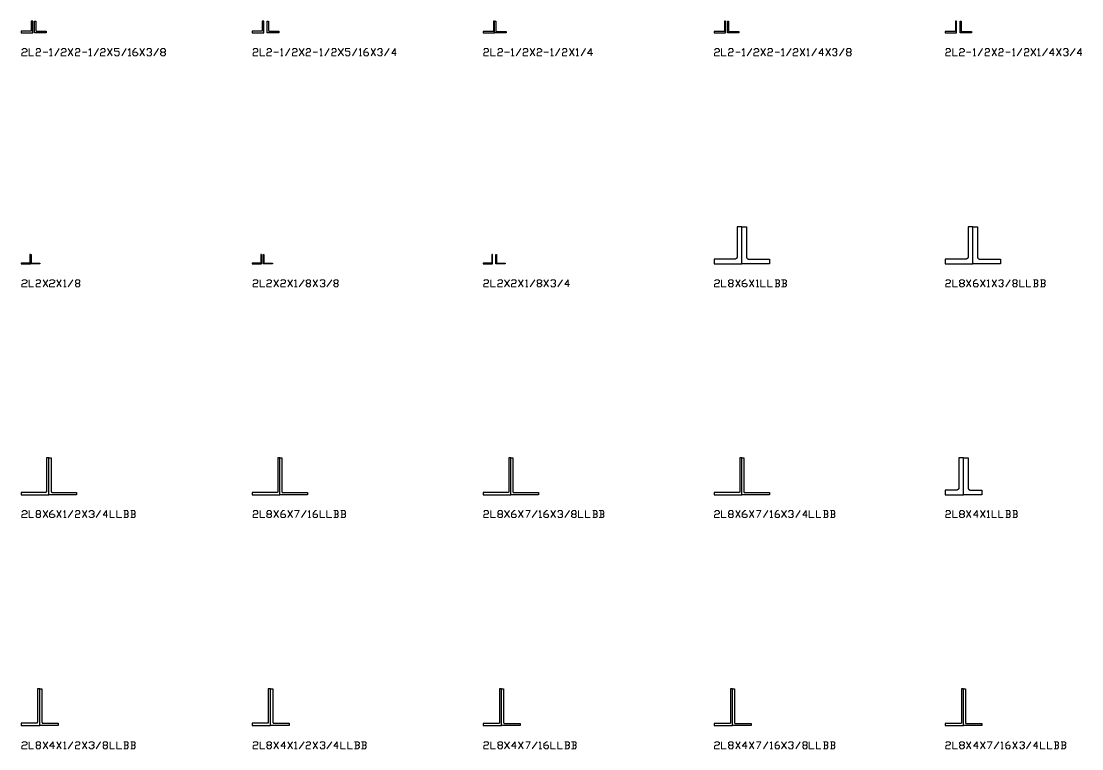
# Model space of a CAD drawing. Header units: inches. Extents: x 0 to 985, y -1555 to 12.
# Drawn here: x 0 to 229.6, y -555 to -397.5 of the extents above; entities that cross this region are included whole.
import ezdxf

# ---------------------------------------------------------------- set-up
doc = ezdxf.new("R2010")
doc.units = ezdxf.units.IN
doc.header["$MEASUREMENT"] = 0
doc.layers.add('AISC_STEEL', color=7, linetype='Continuous')

msp = doc.modelspace()

# ---------------------------------------------------------------- linework, layer by layer
at = {"color": 3, "lineweight": 0}
for points in [[(0.16, -403.76), (0.49, -403.43), (0.93, -403.43), (1.26, -403.76), (1.26, -403.98), (0.93, -404.19), (0.49, -404.19), (0.16, -404.52), (0.16, -404.96), (1.26, -404.96)], [(1.69, -403.43), (1.69, -404.96), (2.67, -404.96)], [(3.22, -403.76), (3.44, -403.43), (3.98, -403.43), (4.2, -403.76), (4.2, -403.98), (3.98, -404.19), (3.44, -404.19), (3.22, -404.52), (3.22, -404.96), (4.2, -404.96)], [(6.16, -403.76), (6.49, -403.43), (6.49, -404.96)], [(7.25, -404.96), (8.23, -403.43)], [(8.67, -403.76), (9, -403.43), (9.43, -403.43), (9.76, -403.76), (9.76, -403.98), (9.43, -404.19), (9, -404.19), (8.67, -404.52), (8.67, -404.96), (9.76, -404.96)], [(10.2, -404.96), (11.18, -403.43)], [(10.2, -403.43), (11.18, -404.96)], [(11.72, -403.76), (11.94, -403.43), (12.49, -403.43), (12.71, -403.76), (12.71, -403.98), (12.49, -404.19), (11.94, -404.19), (11.72, -404.52), (11.72, -404.96), (12.71, -404.96)], [(14.67, -403.76), (15, -403.43), (15, -404.96)], [(15.76, -404.96), (16.74, -403.43)], [(17.18, -403.76), (17.5, -403.43), (17.94, -403.43), (18.16, -403.76), (18.16, -403.98), (17.94, -404.19), (17.5, -404.19), (17.18, -404.52), (17.18, -404.96), (18.16, -404.96)], [(18.7, -404.96), (19.69, -403.43)], [(18.7, -403.43), (19.69, -404.96)], [(20.23, -404.74), (20.45, -404.96), (20.99, -404.96), (21.21, -404.74), (21.21, -404.19), (20.99, -403.98), (20.23, -403.98), (20.23, -403.43), (21.21, -403.43)], [(21.76, -404.96), (22.74, -403.43)], [(23.17, -403.76), (23.5, -403.43), (23.5, -404.96)], [(24.16, -404.19), (24.92, -404.19), (25.25, -404.52), (25.25, -404.74), (24.92, -404.96), (24.48, -404.96), (24.16, -404.74), (24.16, -403.98), (24.7, -403.43), (24.92, -403.43)], [(25.68, -404.96), (26.66, -403.43)], [(25.68, -403.43), (26.66, -404.96)], [(27.21, -403.76), (27.43, -403.43), (27.97, -403.43), (28.19, -403.76), (28.19, -403.98), (27.97, -404.19), (27.75, -404.19)], [(28.74, -404.96), (29.72, -403.43)], [(30.92, -404.19), (31.24, -404.52), (31.24, -404.74), (30.92, -404.96), (30.48, -404.96), (30.15, -404.74), (30.15, -404.52), (30.48, -404.19), (30.92, -404.19), (31.24, -403.98), (31.24, -403.76), (30.92, -403.43), (30.48, -403.43), (30.15, -403.76), (30.15, -403.98), (30.48, -404.19)], [(50.22, -403.76), (50.44, -403.43), (50.98, -403.43), (51.2, -403.76), (51.2, -403.98), (50.98, -404.19), (50.44, -404.19), (50.22, -404.52), (50.22, -404.96), (51.2, -404.96)], [(51.75, -403.43), (51.75, -404.96), (52.73, -404.96)], [(53.16, -403.76), (53.49, -403.43), (53.93, -403.43), (54.15, -403.76), (54.15, -403.98), (53.93, -404.19), (53.49, -404.19), (53.16, -404.52), (53.16, -404.96), (54.15, -404.96)], [(56.22, -403.76), (56.44, -403.43), (56.44, -404.96)], [(57.2, -404.96), (58.18, -403.43)], [(58.73, -403.76), (58.94, -403.43), (59.49, -403.43), (59.71, -403.76), (59.71, -403.98), (59.49, -404.19), (58.94, -404.19), (58.73, -404.52), (58.73, -404.96), (59.71, -404.96)], [(60.14, -404.96), (61.23, -403.43)], [(60.14, -403.43), (61.23, -404.96)], [(61.67, -403.76), (62, -403.43), (62.43, -403.43), (62.65, -403.76), (62.65, -403.98), (62.43, -404.19), (62, -404.19), (61.67, -404.52), (61.67, -404.96), (62.65, -404.96)], [(64.72, -403.76), (64.94, -403.43), (64.94, -404.96)], [(65.7, -404.96), (66.69, -403.43)], [(67.23, -403.76), (67.45, -403.43), (67.99, -403.43), (68.21, -403.76), (68.21, -403.98), (67.99, -404.19), (67.45, -404.19), (67.23, -404.52), (67.23, -404.96), (68.21, -404.96)], [(68.65, -404.96), (69.74, -403.43)], [(68.65, -403.43), (69.74, -404.96)], [(70.18, -404.74), (70.39, -404.96), (70.94, -404.96), (71.16, -404.74), (71.16, -404.19), (70.94, -403.98), (70.18, -403.98), (70.18, -403.43), (71.16, -403.43)], [(71.7, -404.96), (72.68, -403.43)], [(73.23, -403.76), (73.45, -403.43), (73.45, -404.96)], [(74.21, -404.19), (74.97, -404.19), (75.19, -404.52), (75.19, -404.74), (74.97, -404.96), (74.43, -404.96), (74.21, -404.74), (74.21, -403.98), (74.65, -403.43), (74.97, -403.43)], [(75.74, -404.96), (76.72, -403.43)], [(75.74, -403.43), (76.72, -404.96)], [(77.16, -403.76), (77.48, -403.43), (77.92, -403.43), (78.14, -403.76), (78.14, -403.98), (77.92, -404.19), (77.7, -404.19)], [(78.68, -404.96), (79.66, -403.43)], [(81.19, -404.52), (80.21, -404.52), (80.97, -403.43), (80.97, -404.96)], [(100.17, -403.76), (100.38, -403.43), (100.93, -403.43), (101.15, -403.76), (101.15, -403.98), (100.93, -404.19), (100.38, -404.19), (100.17, -404.52), (100.17, -404.96), (101.15, -404.96)], [(101.69, -403.43), (101.69, -404.96), (102.67, -404.96)], [(103.22, -403.76), (103.44, -403.43), (103.98, -403.43), (104.2, -403.76), (104.2, -403.98), (103.98, -404.19), (103.44, -404.19), (103.22, -404.52), (103.22, -404.96), (104.2, -404.96)], [(106.16, -403.76), (106.38, -403.43), (106.38, -404.96)], [(107.14, -404.96), (108.13, -403.43)], [(108.67, -403.76), (108.89, -403.43), (109.43, -403.43), (109.65, -403.76), (109.65, -403.98), (109.43, -404.19), (108.89, -404.19), (108.67, -404.52), (108.67, -404.96), (109.65, -404.96)], [(110.2, -404.96), (111.18, -403.43)], [(110.2, -403.43), (111.18, -404.96)], [(111.72, -403.76), (111.94, -403.43), (112.38, -403.43), (112.71, -403.76), (112.71, -403.98), (112.38, -404.19), (111.94, -404.19), (111.72, -404.52), (111.72, -404.96), (112.71, -404.96)], [(114.67, -403.76), (114.89, -403.43), (114.89, -404.96)], [(115.65, -404.96), (116.63, -403.43)], [(117.18, -403.76), (117.4, -403.43), (117.94, -403.43), (118.16, -403.76), (118.16, -403.98), (117.94, -404.19), (117.4, -404.19), (117.18, -404.52), (117.18, -404.96), (118.16, -404.96)], [(118.7, -404.96), (119.69, -403.43)], [(118.7, -403.43), (119.69, -404.96)], [(120.12, -403.76), (120.45, -403.43), (120.45, -404.96)], [(121.21, -404.96), (122.19, -403.43)], [(123.72, -404.52), (122.63, -404.52), (123.39, -403.43), (123.39, -404.96)], [(150.11, -403.76), (150.44, -403.43), (150.87, -403.43), (151.2, -403.76), (151.2, -403.98), (150.87, -404.19), (150.44, -404.19), (150.11, -404.52), (150.11, -404.96), (151.2, -404.96)], [(151.64, -403.43), (151.64, -404.96), (152.62, -404.96)], [(153.16, -403.76), (153.38, -403.43), (153.93, -403.43), (154.15, -403.76), (154.15, -403.98), (153.93, -404.19), (153.38, -404.19), (153.16, -404.52), (153.16, -404.96), (154.15, -404.96)], [(156.11, -403.76), (156.44, -403.43), (156.44, -404.96)], [(157.2, -404.96), (158.18, -403.43)], [(158.62, -403.76), (158.94, -403.43), (159.38, -403.43), (159.71, -403.76), (159.71, -403.98), (159.38, -404.19), (158.94, -404.19), (158.62, -404.52), (158.62, -404.96), (159.71, -404.96)], [(160.14, -404.96), (161.12, -403.43)], [(160.14, -403.43), (161.12, -404.96)], [(161.67, -403.76), (161.89, -403.43), (162.43, -403.43), (162.65, -403.76), (162.65, -403.98), (162.43, -404.19), (161.89, -404.19), (161.67, -404.52), (161.67, -404.96), (162.65, -404.96)], [(164.61, -403.76), (164.94, -403.43), (164.94, -404.96)], [(165.7, -404.96), (166.69, -403.43)], [(167.12, -403.76), (167.45, -403.43), (167.89, -403.43), (168.1, -403.76), (168.1, -403.98), (167.89, -404.19), (167.45, -404.19), (167.12, -404.52), (167.12, -404.96), (168.1, -404.96)], [(168.65, -404.96), (169.63, -403.43)], [(168.65, -403.43), (169.63, -404.96)], [(170.18, -403.76), (170.39, -403.43), (170.39, -404.96)], [(171.16, -404.96), (172.14, -403.43)], [(173.67, -404.52), (172.68, -404.52), (173.45, -403.43), (173.45, -404.96)], [(174.21, -404.96), (175.19, -403.43)], [(174.21, -403.43), (175.19, -404.96)], [(175.63, -403.76), (175.96, -403.43), (176.39, -403.43), (176.61, -403.76), (176.61, -403.98), (176.39, -404.19), (176.17, -404.19)], [(177.16, -404.96), (178.14, -403.43)], [(179.45, -404.19), (179.66, -404.52), (179.66, -404.74), (179.45, -404.96), (178.9, -404.96), (178.68, -404.74), (178.68, -404.52), (178.9, -404.19), (179.45, -404.19), (179.66, -403.98), (179.66, -403.76), (179.45, -403.43), (178.9, -403.43), (178.68, -403.76), (178.68, -403.98), (178.9, -404.19)], [(200.17, -403.76), (200.38, -403.43), (200.93, -403.43), (201.15, -403.76), (201.15, -403.98), (200.93, -404.19), (200.38, -404.19), (200.17, -404.52), (200.17, -404.96), (201.15, -404.96)], [(201.69, -403.43), (201.69, -404.96), (202.67, -404.96)], [(203.11, -403.76), (203.44, -403.43), (203.87, -403.43), (204.2, -403.76), (204.2, -403.98), (203.87, -404.19), (203.44, -404.19), (203.11, -404.52), (203.11, -404.96), (204.2, -404.96)], [(206.16, -403.76), (206.38, -403.43), (206.38, -404.96)], [(207.14, -404.96), (208.13, -403.43)], [(208.67, -403.76), (208.89, -403.43), (209.43, -403.43), (209.65, -403.76), (209.65, -403.98), (209.43, -404.19), (208.89, -404.19), (208.67, -404.52), (208.67, -404.96), (209.65, -404.96)], [(210.2, -404.96), (211.18, -403.43)], [(210.2, -403.43), (211.18, -404.96)], [(211.62, -403.76), (211.94, -403.43), (212.38, -403.43), (212.6, -403.76), (212.6, -403.98), (212.38, -404.19), (211.94, -404.19), (211.62, -404.52), (211.62, -404.96), (212.6, -404.96)], [(214.67, -403.76), (214.89, -403.43), (214.89, -404.96)], [(215.65, -404.96), (216.63, -403.43)], [(217.18, -403.76), (217.4, -403.43), (217.94, -403.43), (218.16, -403.76), (218.16, -403.98), (217.94, -404.19), (217.4, -404.19), (217.18, -404.52), (217.18, -404.96), (218.16, -404.96)], [(218.59, -404.96), (219.69, -403.43)], [(218.59, -403.43), (219.69, -404.96)], [(220.12, -403.76), (220.34, -403.43), (220.34, -404.96)], [(221.1, -404.96), (222.19, -403.43)], [(223.61, -404.52), (222.63, -404.52), (223.39, -403.43), (223.39, -404.96)], [(224.16, -404.96), (225.14, -403.43)], [(224.16, -403.43), (225.14, -404.96)], [(225.68, -403.76), (225.9, -403.43), (226.34, -403.43), (226.66, -403.76), (226.66, -403.98), (226.34, -404.19), (226.12, -404.19)], [(227.1, -404.96), (228.19, -403.43)], [(229.61, -404.52), (228.63, -404.52), (229.39, -403.43), (229.39, -404.96)], [(4.75, -404.19), (5.73, -404.19)], [(6.16, -404.96), (6.71, -404.96)], [(13.25, -404.19), (14.23, -404.19)], [(14.67, -404.96), (15.21, -404.96)], [(23.17, -404.96), (23.72, -404.96)], [(27.97, -404.19), (28.19, -404.52), (28.19, -404.74), (27.97, -404.96), (27.43, -404.96), (27.21, -404.74)], [(54.69, -404.19), (55.67, -404.19)], [(56.22, -404.96), (56.65, -404.96)], [(63.2, -404.19), (64.18, -404.19)], [(64.72, -404.96), (65.16, -404.96)], [(73.23, -404.96), (73.67, -404.96)], [(77.92, -404.19), (78.14, -404.52), (78.14, -404.74), (77.92, -404.96), (77.48, -404.96), (77.16, -404.74)], [(104.64, -404.19), (105.73, -404.19)], [(106.16, -404.96), (106.71, -404.96)], [(113.14, -404.19), (114.12, -404.19)], [(114.67, -404.96), (115.21, -404.96)], [(120.12, -404.96), (120.67, -404.96)], [(154.69, -404.19), (155.67, -404.19)], [(156.11, -404.96), (156.65, -404.96)], [(163.2, -404.19), (164.18, -404.19)], [(164.61, -404.96), (165.16, -404.96)], [(170.18, -404.96), (170.61, -404.96)], [(176.39, -404.19), (176.61, -404.52), (176.61, -404.74), (176.39, -404.96), (175.96, -404.96), (175.63, -404.74)], [(204.64, -404.19), (205.62, -404.19)], [(206.16, -404.96), (206.6, -404.96)], [(213.14, -404.19), (214.12, -404.19)], [(214.67, -404.96), (215.11, -404.96)], [(220.12, -404.96), (220.67, -404.96)], [(226.34, -404.19), (226.66, -404.52), (226.66, -404.74), (226.34, -404.96), (225.9, -404.96), (225.68, -404.74)], [(0.16, -453.7), (0.49, -453.48), (0.93, -453.48), (1.26, -453.7), (1.26, -453.92), (0.93, -454.25), (0.49, -454.25), (0.16, -454.47), (0.16, -455.01), (1.26, -455.01)], [(1.69, -453.48), (1.69, -455.01), (2.67, -455.01)], [(3.22, -453.7), (3.44, -453.48), (3.98, -453.48), (4.2, -453.7), (4.2, -453.92), (3.98, -454.25), (3.44, -454.25), (3.22, -454.47), (3.22, -455.01), (4.2, -455.01)], [(4.75, -455.01), (5.73, -453.48)], [(4.75, -453.48), (5.73, -455.01)], [(6.16, -453.7), (6.49, -453.48), (6.93, -453.48), (7.25, -453.7), (7.25, -453.92), (6.93, -454.25), (6.49, -454.25), (6.16, -454.47), (6.16, -455.01), (7.25, -455.01)], [(7.69, -455.01), (8.67, -453.48)], [(7.69, -453.48), (8.67, -455.01)], [(9.22, -453.7), (9.43, -453.48), (9.43, -455.01)], [(10.2, -455.01), (11.18, -453.48)], [(12.49, -454.25), (12.71, -454.47), (12.71, -454.68), (12.49, -455.01), (11.94, -455.01), (11.72, -454.68), (11.72, -454.47), (11.94, -454.25), (12.49, -454.25), (12.71, -453.92), (12.71, -453.7), (12.49, -453.48), (11.94, -453.48), (11.72, -453.7), (11.72, -453.92), (11.94, -454.25)], [(50.22, -453.7), (50.44, -453.48), (50.98, -453.48), (51.2, -453.7), (51.2, -453.92), (50.98, -454.25), (50.44, -454.25), (50.22, -454.47), (50.22, -455.01), (51.2, -455.01)], [(51.75, -453.48), (51.75, -455.01), (52.73, -455.01)], [(53.16, -453.7), (53.49, -453.48), (53.93, -453.48), (54.15, -453.7), (54.15, -453.92), (53.93, -454.25), (53.49, -454.25), (53.16, -454.47), (53.16, -455.01), (54.15, -455.01)], [(54.69, -455.01), (55.67, -453.48)], [(54.69, -453.48), (55.67, -455.01)], [(56.22, -453.7), (56.44, -453.48), (56.98, -453.48), (57.2, -453.7), (57.2, -453.92), (56.98, -454.25), (56.44, -454.25), (56.22, -454.47), (56.22, -455.01), (57.2, -455.01)], [(57.74, -455.01), (58.73, -453.48)], [(57.74, -453.48), (58.73, -455.01)], [(59.16, -453.7), (59.49, -453.48), (59.49, -455.01)], [(60.14, -455.01), (61.23, -453.48)], [(62.43, -454.25), (62.65, -454.47), (62.65, -454.68), (62.43, -455.01), (62, -455.01), (61.67, -454.68), (61.67, -454.47), (62, -454.25), (62.43, -454.25), (62.65, -453.92), (62.65, -453.7), (62.43, -453.48), (62, -453.48), (61.67, -453.7), (61.67, -453.92), (62, -454.25)], [(63.2, -455.01), (64.18, -453.48)], [(63.2, -453.48), (64.18, -455.01)], [(64.72, -453.7), (64.94, -453.48), (65.49, -453.48), (65.7, -453.7), (65.7, -453.92), (65.49, -454.25), (65.16, -454.25)], [(65.49, -454.25), (65.7, -454.47), (65.7, -454.68), (65.49, -455.01), (64.94, -455.01), (64.72, -454.68)], [(66.14, -455.01), (67.23, -453.48)], [(68.43, -454.25), (68.65, -454.47), (68.65, -454.68), (68.43, -455.01), (67.99, -455.01), (67.67, -454.68), (67.67, -454.47), (67.99, -454.25), (68.43, -454.25), (68.65, -453.92), (68.65, -453.7), (68.43, -453.48), (67.99, -453.48), (67.67, -453.7), (67.67, -453.92), (67.99, -454.25)], [(100.17, -453.7), (100.38, -453.48), (100.93, -453.48), (101.15, -453.7), (101.15, -453.92), (100.93, -454.25), (100.38, -454.25), (100.17, -454.47), (100.17, -455.01), (101.15, -455.01)], [(101.69, -453.48), (101.69, -455.01), (102.67, -455.01)], [(103.22, -453.7), (103.44, -453.48), (103.98, -453.48), (104.2, -453.7), (104.2, -453.92), (103.98, -454.25), (103.44, -454.25), (103.22, -454.47), (103.22, -455.01), (104.2, -455.01)], [(104.64, -455.01), (105.73, -453.48)], [(104.64, -453.48), (105.73, -455.01)], [(106.16, -453.7), (106.38, -453.48), (106.93, -453.48), (107.14, -453.7), (107.14, -453.92), (106.93, -454.25), (106.38, -454.25), (106.16, -454.47), (106.16, -455.01), (107.14, -455.01)], [(107.69, -455.01), (108.67, -453.48)], [(107.69, -453.48), (108.67, -455.01)], [(109.22, -453.7), (109.43, -453.48), (109.43, -455.01)], [(110.2, -455.01), (111.18, -453.48)], [(112.38, -454.25), (112.71, -454.47), (112.71, -454.68), (112.38, -455.01), (111.94, -455.01), (111.72, -454.68), (111.72, -454.47), (111.94, -454.25), (112.38, -454.25), (112.71, -453.92), (112.71, -453.7), (112.38, -453.48), (111.94, -453.48), (111.72, -453.7), (111.72, -453.92), (111.94, -454.25)], [(113.14, -455.01), (114.12, -453.48)], [(113.14, -453.48), (114.12, -455.01)], [(114.67, -453.7), (114.89, -453.48), (115.43, -453.48), (115.65, -453.7), (115.65, -453.92), (115.43, -454.25), (115.21, -454.25)], [(115.43, -454.25), (115.65, -454.47), (115.65, -454.68), (115.43, -455.01), (114.89, -455.01), (114.67, -454.68)], [(116.2, -455.01), (117.18, -453.48)], [(118.7, -454.47), (117.72, -454.47), (118.38, -453.48), (118.38, -455.01)], [(150.11, -453.7), (150.44, -453.48), (150.87, -453.48), (151.2, -453.7), (151.2, -453.92), (150.87, -454.25), (150.44, -454.25), (150.11, -454.47), (150.11, -455.01), (151.2, -455.01)], [(151.64, -453.48), (151.64, -455.01), (152.62, -455.01)], [(153.93, -454.25), (154.15, -454.47), (154.15, -454.68), (153.93, -455.01), (153.38, -455.01), (153.16, -454.68), (153.16, -454.47), (153.38, -454.25), (153.93, -454.25), (154.15, -453.92), (154.15, -453.7), (153.93, -453.48), (153.38, -453.48), (153.16, -453.7), (153.16, -453.92), (153.38, -454.25)], [(154.69, -455.01), (155.67, -453.48)], [(154.69, -453.48), (155.67, -455.01)], [(156.11, -454.25), (156.87, -454.25), (157.2, -454.47), (157.2, -454.68), (156.87, -455.01), (156.44, -455.01), (156.11, -454.68), (156.11, -453.92), (156.65, -453.48), (156.87, -453.48)], [(157.64, -455.01), (158.62, -453.48)], [(157.64, -453.48), (158.62, -455.01)], [(159.16, -453.7), (159.38, -453.48), (159.38, -455.01)], [(160.14, -453.48), (160.14, -455.01), (161.12, -455.01)], [(161.67, -453.48), (161.67, -455.01), (162.65, -455.01)], [(163.96, -454.25), (164.18, -453.92), (164.18, -453.7), (163.96, -453.48), (163.2, -453.48)], [(163.2, -455.01), (163.96, -455.01), (164.18, -454.68), (164.18, -454.47), (163.96, -454.25), (163.41, -454.25)], [(163.41, -453.48), (163.41, -455.01)], [(165.38, -454.25), (165.7, -453.92), (165.7, -453.7), (165.38, -453.48), (164.61, -453.48)], [(164.61, -455.01), (165.38, -455.01), (165.7, -454.68), (165.7, -454.47), (165.38, -454.25), (164.94, -454.25)], [(164.94, -453.48), (164.94, -455.01)], [(200.17, -453.7), (200.38, -453.48), (200.93, -453.48), (201.15, -453.7), (201.15, -453.92), (200.93, -454.25), (200.38, -454.25), (200.17, -454.47), (200.17, -455.01), (201.15, -455.01)], [(201.69, -453.48), (201.69, -455.01), (202.67, -455.01)], [(203.87, -454.25), (204.2, -454.47), (204.2, -454.68), (203.87, -455.01), (203.44, -455.01), (203.11, -454.68), (203.11, -454.47), (203.44, -454.25), (203.87, -454.25), (204.2, -453.92), (204.2, -453.7), (203.87, -453.48), (203.44, -453.48), (203.11, -453.7), (203.11, -453.92), (203.44, -454.25)], [(204.64, -455.01), (205.62, -453.48)], [(204.64, -453.48), (205.62, -455.01)], [(206.16, -454.25), (206.93, -454.25), (207.14, -454.47), (207.14, -454.68), (206.93, -455.01), (206.38, -455.01), (206.16, -454.68), (206.16, -453.92), (206.6, -453.48), (206.93, -453.48)], [(207.69, -455.01), (208.67, -453.48)], [(207.69, -453.48), (208.67, -455.01)], [(209.11, -453.7), (209.43, -453.48), (209.43, -455.01)], [(210.2, -455.01), (211.18, -453.48)], [(210.2, -453.48), (211.18, -455.01)], [(211.62, -453.7), (211.94, -453.48), (212.38, -453.48), (212.6, -453.7), (212.6, -453.92), (212.38, -454.25), (212.16, -454.25)], [(212.38, -454.25), (212.6, -454.47), (212.6, -454.68), (212.38, -455.01), (211.94, -455.01), (211.62, -454.68)], [(213.14, -455.01), (214.12, -453.48)], [(215.43, -454.25), (215.65, -454.47), (215.65, -454.68), (215.43, -455.01), (214.89, -455.01), (214.67, -454.68), (214.67, -454.47), (214.89, -454.25), (215.43, -454.25), (215.65, -453.92), (215.65, -453.7), (215.43, -453.48), (214.89, -453.48), (214.67, -453.7), (214.67, -453.92), (214.89, -454.25)], [(216.2, -453.48), (216.2, -455.01), (217.18, -455.01)], [(217.61, -453.48), (217.61, -455.01), (218.59, -455.01)], [(219.9, -454.25), (220.12, -453.92), (220.12, -453.7), (219.9, -453.48), (219.14, -453.48)], [(219.14, -455.01), (219.9, -455.01), (220.12, -454.68), (220.12, -454.47), (219.9, -454.25), (219.36, -454.25)], [(219.36, -453.48), (219.36, -455.01)], [(221.43, -454.25), (221.65, -453.92), (221.65, -453.7), (221.43, -453.48), (220.67, -453.48)], [(220.67, -455.01), (221.43, -455.01), (221.65, -454.68), (221.65, -454.47), (221.43, -454.25), (220.88, -454.25)], [(220.88, -453.48), (220.88, -455.01)], [(9.22, -455.01), (9.76, -455.01)], [(59.16, -455.01), (59.71, -455.01)], [(109.22, -455.01), (109.65, -455.01)], [(159.16, -455.01), (159.71, -455.01)], [(209.11, -455.01), (209.65, -455.01)], [(0.16, -503.76), (0.49, -503.43), (0.93, -503.43), (1.26, -503.76), (1.26, -503.98), (0.93, -504.19), (0.49, -504.19), (0.16, -504.41), (0.16, -504.96), (1.26, -504.96)], [(1.69, -503.43), (1.69, -504.96), (2.67, -504.96)], [(3.98, -504.19), (4.2, -504.41), (4.2, -504.74), (3.98, -504.96), (3.44, -504.96), (3.22, -504.74), (3.22, -504.41), (3.44, -504.19), (3.98, -504.19), (4.2, -503.98), (4.2, -503.76), (3.98, -503.43), (3.44, -503.43), (3.22, -503.76), (3.22, -503.98), (3.44, -504.19)], [(4.75, -504.96), (5.73, -503.43)], [(4.75, -503.43), (5.73, -504.96)], [(6.16, -504.19), (6.93, -504.19), (7.25, -504.41), (7.25, -504.74), (6.93, -504.96), (6.49, -504.96), (6.16, -504.74), (6.16, -503.98), (6.71, -503.43), (6.93, -503.43)], [(7.69, -504.96), (8.67, -503.43)], [(7.69, -503.43), (8.67, -504.96)], [(9.22, -503.76), (9.43, -503.43), (9.43, -504.96)], [(9.22, -504.96), (9.76, -504.96)], [(10.2, -504.96), (11.18, -503.43)], [(11.72, -503.76), (11.94, -503.43), (12.49, -503.43), (12.71, -503.76), (12.71, -503.98), (12.49, -504.19), (11.94, -504.19), (11.72, -504.41), (11.72, -504.96), (12.71, -504.96)], [(13.25, -504.96), (14.23, -503.43)], [(13.25, -503.43), (14.23, -504.96)], [(14.67, -503.76), (15, -503.43), (15.43, -503.43), (15.76, -503.76), (15.76, -503.98), (15.43, -504.19), (15.21, -504.19)], [(15.43, -504.19), (15.76, -504.41), (15.76, -504.74), (15.43, -504.96), (15, -504.96), (14.67, -504.74)], [(16.2, -504.96), (17.18, -503.43)], [(18.7, -504.41), (17.72, -504.41), (18.49, -503.43), (18.49, -504.96)], [(19.25, -503.43), (19.25, -504.96), (20.23, -504.96)], [(20.67, -503.43), (20.67, -504.96), (21.76, -504.96)], [(22.96, -504.19), (23.17, -503.98), (23.17, -503.76), (22.96, -503.43), (22.19, -503.43)], [(22.19, -504.96), (22.96, -504.96), (23.17, -504.74), (23.17, -504.41), (22.96, -504.19), (22.41, -504.19)], [(22.41, -503.43), (22.41, -504.96)], [(24.48, -504.19), (24.7, -503.98), (24.7, -503.76), (24.48, -503.43), (23.72, -503.43)], [(23.72, -504.96), (24.48, -504.96), (24.7, -504.74), (24.7, -504.41), (24.48, -504.19), (23.94, -504.19)], [(23.94, -503.43), (23.94, -504.96)], [(50.22, -503.76), (50.44, -503.43), (50.98, -503.43), (51.2, -503.76), (51.2, -503.98), (50.98, -504.19), (50.44, -504.19), (50.22, -504.41), (50.22, -504.96), (51.2, -504.96)], [(51.75, -503.43), (51.75, -504.96), (52.73, -504.96)], [(53.93, -504.19), (54.15, -504.41), (54.15, -504.74), (53.93, -504.96), (53.49, -504.96), (53.16, -504.74), (53.16, -504.41), (53.49, -504.19), (53.93, -504.19), (54.15, -503.98), (54.15, -503.76), (53.93, -503.43), (53.49, -503.43), (53.16, -503.76), (53.16, -503.98), (53.49, -504.19)], [(54.69, -504.96), (55.67, -503.43)], [(54.69, -503.43), (55.67, -504.96)], [(56.22, -504.19), (56.98, -504.19), (57.2, -504.41), (57.2, -504.74), (56.98, -504.96), (56.44, -504.96), (56.22, -504.74), (56.22, -503.98), (56.65, -503.43), (56.98, -503.43)], [(57.74, -504.96), (58.73, -503.43)], [(57.74, -503.43), (58.73, -504.96)], [(59.16, -503.43), (60.14, -503.43), (59.49, -504.96)], [(60.69, -504.96), (61.67, -503.43)], [(62.22, -503.76), (62.43, -503.43), (62.43, -504.96)], [(62.22, -504.96), (62.65, -504.96)], [(63.2, -504.19), (63.96, -504.19), (64.18, -504.41), (64.18, -504.74), (63.96, -504.96), (63.41, -504.96), (63.2, -504.74), (63.2, -503.98), (63.74, -503.43), (63.96, -503.43)], [(64.72, -503.43), (64.72, -504.96), (65.7, -504.96)], [(66.14, -503.43), (66.14, -504.96), (67.23, -504.96)], [(68.43, -504.19), (68.65, -503.98), (68.65, -503.76), (68.43, -503.43), (67.67, -503.43)], [(67.67, -504.96), (68.43, -504.96), (68.65, -504.74), (68.65, -504.41), (68.43, -504.19), (67.99, -504.19)], [(67.99, -503.43), (67.99, -504.96)], [(69.96, -504.19), (70.18, -503.98), (70.18, -503.76), (69.96, -503.43), (69.19, -503.43)], [(69.19, -504.96), (69.96, -504.96), (70.18, -504.74), (70.18, -504.41), (69.96, -504.19), (69.41, -504.19)], [(69.41, -503.43), (69.41, -504.96)], [(100.17, -503.76), (100.38, -503.43), (100.93, -503.43), (101.15, -503.76), (101.15, -503.98), (100.93, -504.19), (100.38, -504.19), (100.17, -504.41), (100.17, -504.96), (101.15, -504.96)], [(101.69, -503.43), (101.69, -504.96), (102.67, -504.96)], [(103.98, -504.19), (104.2, -504.41), (104.2, -504.74), (103.98, -504.96), (103.44, -504.96), (103.22, -504.74), (103.22, -504.41), (103.44, -504.19), (103.98, -504.19), (104.2, -503.98), (104.2, -503.76), (103.98, -503.43), (103.44, -503.43), (103.22, -503.76), (103.22, -503.98), (103.44, -504.19)], [(104.64, -504.96), (105.73, -503.43)], [(104.64, -503.43), (105.73, -504.96)], [(106.16, -504.19), (106.93, -504.19), (107.14, -504.41), (107.14, -504.74), (106.93, -504.96), (106.38, -504.96), (106.16, -504.74), (106.16, -503.98), (106.71, -503.43), (106.93, -503.43)], [(107.69, -504.96), (108.67, -503.43)], [(107.69, -503.43), (108.67, -504.96)], [(109.22, -503.43), (110.2, -503.43), (109.43, -504.96)], [(110.63, -504.96), (111.72, -503.43)], [(112.16, -503.76), (112.38, -503.43), (112.38, -504.96)], [(112.16, -504.96), (112.71, -504.96)], [(113.14, -504.19), (113.91, -504.19), (114.12, -504.41), (114.12, -504.74), (113.91, -504.96), (113.47, -504.96), (113.14, -504.74), (113.14, -503.98), (113.69, -503.43), (113.91, -503.43)], [(114.67, -504.96), (115.65, -503.43)], [(114.67, -503.43), (115.65, -504.96)], [(116.2, -503.76), (116.41, -503.43), (116.96, -503.43), (117.18, -503.76), (117.18, -503.98), (116.96, -504.19), (116.63, -504.19)], [(116.96, -504.19), (117.18, -504.41), (117.18, -504.74), (116.96, -504.96), (116.41, -504.96), (116.2, -504.74)], [(117.72, -504.96), (118.7, -503.43)], [(119.9, -504.19), (120.12, -504.41), (120.12, -504.74), (119.9, -504.96), (119.47, -504.96), (119.14, -504.74), (119.14, -504.41), (119.47, -504.19), (119.9, -504.19), (120.12, -503.98), (120.12, -503.76), (119.9, -503.43), (119.47, -503.43), (119.14, -503.76), (119.14, -503.98), (119.47, -504.19)], [(120.67, -503.43), (120.67, -504.96), (121.65, -504.96)], [(122.19, -503.43), (122.19, -504.96), (123.17, -504.96)], [(124.37, -504.19), (124.7, -503.98), (124.7, -503.76), (124.37, -503.43), (123.72, -503.43)], [(123.72, -504.96), (124.37, -504.96), (124.7, -504.74), (124.7, -504.41), (124.37, -504.19), (123.94, -504.19)], [(123.94, -503.43), (123.94, -504.96)], [(125.9, -504.19), (126.12, -503.98), (126.12, -503.76), (125.9, -503.43), (125.14, -503.43)], [(125.14, -504.96), (125.9, -504.96), (126.12, -504.74), (126.12, -504.41), (125.9, -504.19), (125.46, -504.19)], [(125.46, -503.43), (125.46, -504.96)], [(150.11, -503.76), (150.44, -503.43), (150.87, -503.43), (151.2, -503.76), (151.2, -503.98), (150.87, -504.19), (150.44, -504.19), (150.11, -504.41), (150.11, -504.96), (151.2, -504.96)], [(151.64, -503.43), (151.64, -504.96), (152.62, -504.96)], [(153.93, -504.19), (154.15, -504.41), (154.15, -504.74), (153.93, -504.96), (153.38, -504.96), (153.16, -504.74), (153.16, -504.41), (153.38, -504.19), (153.93, -504.19), (154.15, -503.98), (154.15, -503.76), (153.93, -503.43), (153.38, -503.43), (153.16, -503.76), (153.16, -503.98), (153.38, -504.19)], [(154.69, -504.96), (155.67, -503.43)], [(154.69, -503.43), (155.67, -504.96)], [(156.11, -504.19), (156.87, -504.19), (157.2, -504.41), (157.2, -504.74), (156.87, -504.96), (156.44, -504.96), (156.11, -504.74), (156.11, -503.98), (156.65, -503.43), (156.87, -503.43)], [(157.64, -504.96), (158.62, -503.43)], [(157.64, -503.43), (158.62, -504.96)], [(159.16, -503.43), (160.14, -503.43), (159.38, -504.96)], [(160.69, -504.96), (161.67, -503.43)], [(162.11, -503.76), (162.43, -503.43), (162.43, -504.96)], [(162.11, -504.96), (162.65, -504.96)], [(163.2, -504.19), (163.96, -504.19), (164.18, -504.41), (164.18, -504.74), (163.96, -504.96), (163.41, -504.96), (163.2, -504.74), (163.2, -503.98), (163.63, -503.43), (163.96, -503.43)], [(164.61, -504.96), (165.7, -503.43)], [(164.61, -503.43), (165.7, -504.96)], [(166.14, -503.76), (166.36, -503.43), (166.9, -503.43), (167.12, -503.76), (167.12, -503.98), (166.9, -504.19), (166.69, -504.19)], [(166.9, -504.19), (167.12, -504.41), (167.12, -504.74), (166.9, -504.96), (166.36, -504.96), (166.14, -504.74)], [(167.67, -504.96), (168.65, -503.43)], [(170.18, -504.41), (169.19, -504.41), (169.96, -503.43), (169.96, -504.96)], [(170.61, -503.43), (170.61, -504.96), (171.7, -504.96)], [(172.14, -503.43), (172.14, -504.96), (173.12, -504.96)], [(174.43, -504.19), (174.65, -503.98), (174.65, -503.76), (174.43, -503.43), (173.67, -503.43)], [(173.67, -504.96), (174.43, -504.96), (174.65, -504.74), (174.65, -504.41), (174.43, -504.19), (173.88, -504.19)], [(173.88, -503.43), (173.88, -504.96)], [(175.96, -504.19), (176.17, -503.98), (176.17, -503.76), (175.96, -503.43), (175.19, -503.43)], [(175.19, -504.96), (175.96, -504.96), (176.17, -504.74), (176.17, -504.41), (175.96, -504.19), (175.41, -504.19)], [(175.41, -503.43), (175.41, -504.96)], [(200.17, -503.76), (200.38, -503.43), (200.93, -503.43), (201.15, -503.76), (201.15, -503.98), (200.93, -504.19), (200.38, -504.19), (200.17, -504.41), (200.17, -504.96), (201.15, -504.96)], [(201.69, -503.43), (201.69, -504.96), (202.67, -504.96)], [(203.87, -504.19), (204.2, -504.41), (204.2, -504.74), (203.87, -504.96), (203.44, -504.96), (203.11, -504.74), (203.11, -504.41), (203.44, -504.19), (203.87, -504.19), (204.2, -503.98), (204.2, -503.76), (203.87, -503.43), (203.44, -503.43), (203.11, -503.76), (203.11, -503.98), (203.44, -504.19)], [(204.64, -504.96), (205.62, -503.43)], [(204.64, -503.43), (205.62, -504.96)], [(207.14, -504.41), (206.16, -504.41), (206.93, -503.43), (206.93, -504.96)], [(207.69, -504.96), (208.67, -503.43)], [(207.69, -503.43), (208.67, -504.96)], [(209.11, -503.76), (209.43, -503.43), (209.43, -504.96)], [(209.11, -504.96), (209.65, -504.96)], [(210.2, -503.43), (210.2, -504.96), (211.18, -504.96)], [(211.62, -503.43), (211.62, -504.96), (212.6, -504.96)], [(213.91, -504.19), (214.12, -503.98), (214.12, -503.76), (213.91, -503.43), (213.14, -503.43)], [(213.14, -504.96), (213.91, -504.96), (214.12, -504.74), (214.12, -504.41), (213.91, -504.19), (213.36, -504.19)], [(213.36, -503.43), (213.36, -504.96)], [(215.43, -504.19), (215.65, -503.98), (215.65, -503.76), (215.43, -503.43), (214.67, -503.43)], [(214.67, -504.96), (215.43, -504.96), (215.65, -504.74), (215.65, -504.41), (215.43, -504.19), (214.89, -504.19)], [(214.89, -503.43), (214.89, -504.96)], [(0.16, -553.7), (0.49, -553.48), (0.93, -553.48), (1.26, -553.7), (1.26, -553.92), (0.93, -554.25), (0.49, -554.25), (0.16, -554.47), (0.16, -555.01), (1.26, -555.01)], [(1.69, -553.48), (1.69, -555.01), (2.67, -555.01)], [(3.98, -554.25), (4.2, -554.47), (4.2, -554.68), (3.98, -555.01), (3.44, -555.01), (3.22, -554.68), (3.22, -554.47), (3.44, -554.25), (3.98, -554.25), (4.2, -553.92), (4.2, -553.7), (3.98, -553.48), (3.44, -553.48), (3.22, -553.7), (3.22, -553.92), (3.44, -554.25)], [(4.75, -555.01), (5.73, -553.48)], [(4.75, -553.48), (5.73, -555.01)], [(7.25, -554.47), (6.16, -554.47), (6.93, -553.48), (6.93, -555.01)], [(7.69, -555.01), (8.67, -553.48)], [(7.69, -553.48), (8.67, -555.01)], [(9.22, -553.7), (9.43, -553.48), (9.43, -555.01)], [(9.22, -555.01), (9.76, -555.01)], [(10.2, -555.01), (11.18, -553.48)], [(11.72, -553.7), (11.94, -553.48), (12.49, -553.48), (12.71, -553.7), (12.71, -553.92), (12.49, -554.25), (11.94, -554.25), (11.72, -554.47), (11.72, -555.01), (12.71, -555.01)], [(13.25, -555.01), (14.23, -553.48)], [(13.25, -553.48), (14.23, -555.01)], [(14.67, -553.7), (15, -553.48), (15.43, -553.48), (15.76, -553.7), (15.76, -553.92), (15.43, -554.25), (15.21, -554.25)], [(15.43, -554.25), (15.76, -554.47), (15.76, -554.68), (15.43, -555.01), (15, -555.01), (14.67, -554.68)], [(16.2, -555.01), (17.18, -553.48)], [(18.49, -554.25), (18.7, -554.47), (18.7, -554.68), (18.49, -555.01), (17.94, -555.01), (17.72, -554.68), (17.72, -554.47), (17.94, -554.25), (18.49, -554.25), (18.7, -553.92), (18.7, -553.7), (18.49, -553.48), (17.94, -553.48), (17.72, -553.7), (17.72, -553.92), (17.94, -554.25)], [(19.25, -553.48), (19.25, -555.01), (20.23, -555.01)], [(20.67, -553.48), (20.67, -555.01), (21.76, -555.01)], [(22.96, -554.25), (23.17, -553.92), (23.17, -553.7), (22.96, -553.48), (22.19, -553.48)], [(22.19, -555.01), (22.96, -555.01), (23.17, -554.68), (23.17, -554.47), (22.96, -554.25), (22.41, -554.25)], [(22.41, -553.48), (22.41, -555.01)], [(24.48, -554.25), (24.7, -553.92), (24.7, -553.7), (24.48, -553.48), (23.72, -553.48)], [(23.72, -555.01), (24.48, -555.01), (24.7, -554.68), (24.7, -554.47), (24.48, -554.25), (23.94, -554.25)], [(23.94, -553.48), (23.94, -555.01)], [(50.22, -553.7), (50.44, -553.48), (50.98, -553.48), (51.2, -553.7), (51.2, -553.92), (50.98, -554.25), (50.44, -554.25), (50.22, -554.47), (50.22, -555.01), (51.2, -555.01)], [(51.75, -553.48), (51.75, -555.01), (52.73, -555.01)], [(53.93, -554.25), (54.15, -554.47), (54.15, -554.68), (53.93, -555.01), (53.49, -555.01), (53.16, -554.68), (53.16, -554.47), (53.49, -554.25), (53.93, -554.25), (54.15, -553.92), (54.15, -553.7), (53.93, -553.48), (53.49, -553.48), (53.16, -553.7), (53.16, -553.92), (53.49, -554.25)], [(54.69, -555.01), (55.67, -553.48)], [(54.69, -553.48), (55.67, -555.01)], [(57.2, -554.47), (56.22, -554.47), (56.98, -553.48), (56.98, -555.01)], [(57.74, -555.01), (58.73, -553.48)], [(57.74, -553.48), (58.73, -555.01)], [(59.16, -553.7), (59.49, -553.48), (59.49, -555.01)], [(59.16, -555.01), (59.71, -555.01)], [(60.14, -555.01), (61.23, -553.48)], [(61.67, -553.7), (62, -553.48), (62.43, -553.48), (62.65, -553.7), (62.65, -553.92), (62.43, -554.25), (62, -554.25), (61.67, -554.47), (61.67, -555.01), (62.65, -555.01)], [(63.2, -555.01), (64.18, -553.48)], [(63.2, -553.48), (64.18, -555.01)], [(64.72, -553.7), (64.94, -553.48), (65.49, -553.48), (65.7, -553.7), (65.7, -553.92), (65.49, -554.25), (65.16, -554.25)], [(65.49, -554.25), (65.7, -554.47), (65.7, -554.68), (65.49, -555.01), (64.94, -555.01), (64.72, -554.68)], [(66.14, -555.01), (67.23, -553.48)], [(68.65, -554.47), (67.67, -554.47), (68.43, -553.48), (68.43, -555.01)], [(69.19, -553.48), (69.19, -555.01), (70.18, -555.01)], [(70.72, -553.48), (70.72, -555.01), (71.7, -555.01)], [(72.9, -554.25), (73.23, -553.92), (73.23, -553.7), (72.9, -553.48), (72.14, -553.48)], [(72.14, -555.01), (72.9, -555.01), (73.23, -554.68), (73.23, -554.47), (72.9, -554.25), (72.47, -554.25)], [(72.47, -553.48), (72.47, -555.01)], [(74.43, -554.25), (74.65, -553.92), (74.65, -553.7), (74.43, -553.48), (73.67, -553.48)], [(73.67, -555.01), (74.43, -555.01), (74.65, -554.68), (74.65, -554.47), (74.43, -554.25), (73.99, -554.25)], [(73.99, -553.48), (73.99, -555.01)], [(100.17, -553.7), (100.38, -553.48), (100.93, -553.48), (101.15, -553.7), (101.15, -553.92), (100.93, -554.25), (100.38, -554.25), (100.17, -554.47), (100.17, -555.01), (101.15, -555.01)], [(101.69, -553.48), (101.69, -555.01), (102.67, -555.01)], [(103.98, -554.25), (104.2, -554.47), (104.2, -554.68), (103.98, -555.01), (103.44, -555.01), (103.22, -554.68), (103.22, -554.47), (103.44, -554.25), (103.98, -554.25), (104.2, -553.92), (104.2, -553.7), (103.98, -553.48), (103.44, -553.48), (103.22, -553.7), (103.22, -553.92), (103.44, -554.25)], [(104.64, -555.01), (105.73, -553.48)], [(104.64, -553.48), (105.73, -555.01)], [(107.14, -554.47), (106.16, -554.47), (106.93, -553.48), (106.93, -555.01)], [(107.69, -555.01), (108.67, -553.48)], [(107.69, -553.48), (108.67, -555.01)], [(109.22, -553.48), (110.2, -553.48), (109.43, -555.01)], [(110.63, -555.01), (111.72, -553.48)], [(112.16, -553.7), (112.38, -553.48), (112.38, -555.01)], [(112.16, -555.01), (112.71, -555.01)], [(113.14, -554.25), (113.91, -554.25), (114.12, -554.47), (114.12, -554.68), (113.91, -555.01), (113.47, -555.01), (113.14, -554.68), (113.14, -553.92), (113.69, -553.48), (113.91, -553.48)], [(114.67, -553.48), (114.67, -555.01), (115.65, -555.01)], [(116.2, -553.48), (116.2, -555.01), (117.18, -555.01)], [(118.38, -554.25), (118.7, -553.92), (118.7, -553.7), (118.38, -553.48), (117.72, -553.48)], [(117.72, -555.01), (118.38, -555.01), (118.7, -554.68), (118.7, -554.47), (118.38, -554.25), (117.94, -554.25)], [(117.94, -553.48), (117.94, -555.01)], [(119.9, -554.25), (120.12, -553.92), (120.12, -553.7), (119.9, -553.48), (119.14, -553.48)], [(119.14, -555.01), (119.9, -555.01), (120.12, -554.68), (120.12, -554.47), (119.9, -554.25), (119.47, -554.25)], [(119.47, -553.48), (119.47, -555.01)], [(150.11, -553.7), (150.44, -553.48), (150.87, -553.48), (151.2, -553.7), (151.2, -553.92), (150.87, -554.25), (150.44, -554.25), (150.11, -554.47), (150.11, -555.01), (151.2, -555.01)], [(151.64, -553.48), (151.64, -555.01), (152.62, -555.01)], [(153.93, -554.25), (154.15, -554.47), (154.15, -554.68), (153.93, -555.01), (153.38, -555.01), (153.16, -554.68), (153.16, -554.47), (153.38, -554.25), (153.93, -554.25), (154.15, -553.92), (154.15, -553.7), (153.93, -553.48), (153.38, -553.48), (153.16, -553.7), (153.16, -553.92), (153.38, -554.25)], [(154.69, -555.01), (155.67, -553.48)], [(154.69, -553.48), (155.67, -555.01)], [(157.2, -554.47), (156.11, -554.47), (156.87, -553.48), (156.87, -555.01)], [(157.64, -555.01), (158.62, -553.48)], [(157.64, -553.48), (158.62, -555.01)], [(159.16, -553.48), (160.14, -553.48), (159.38, -555.01)], [(160.69, -555.01), (161.67, -553.48)], [(162.11, -553.7), (162.43, -553.48), (162.43, -555.01)], [(162.11, -555.01), (162.65, -555.01)], [(163.2, -554.25), (163.96, -554.25), (164.18, -554.47), (164.18, -554.68), (163.96, -555.01), (163.41, -555.01), (163.2, -554.68), (163.2, -553.92), (163.63, -553.48), (163.96, -553.48)], [(164.61, -555.01), (165.7, -553.48)], [(164.61, -553.48), (165.7, -555.01)], [(166.14, -553.7), (166.36, -553.48), (166.9, -553.48), (167.12, -553.7), (167.12, -553.92), (166.9, -554.25), (166.69, -554.25)], [(166.9, -554.25), (167.12, -554.47), (167.12, -554.68), (166.9, -555.01), (166.36, -555.01), (166.14, -554.68)], [(167.67, -555.01), (168.65, -553.48)], [(169.96, -554.25), (170.18, -554.47), (170.18, -554.68), (169.96, -555.01), (169.41, -555.01), (169.19, -554.68), (169.19, -554.47), (169.41, -554.25), (169.96, -554.25), (170.18, -553.92), (170.18, -553.7), (169.96, -553.48), (169.41, -553.48), (169.19, -553.7), (169.19, -553.92), (169.41, -554.25)], [(170.61, -553.48), (170.61, -555.01), (171.7, -555.01)], [(172.14, -553.48), (172.14, -555.01), (173.12, -555.01)], [(174.43, -554.25), (174.65, -553.92), (174.65, -553.7), (174.43, -553.48), (173.67, -553.48)], [(173.67, -555.01), (174.43, -555.01), (174.65, -554.68), (174.65, -554.47), (174.43, -554.25), (173.88, -554.25)], [(173.88, -553.48), (173.88, -555.01)], [(175.96, -554.25), (176.17, -553.92), (176.17, -553.7), (175.96, -553.48), (175.19, -553.48)], [(175.19, -555.01), (175.96, -555.01), (176.17, -554.68), (176.17, -554.47), (175.96, -554.25), (175.41, -554.25)], [(175.41, -553.48), (175.41, -555.01)], [(200.17, -553.7), (200.38, -553.48), (200.93, -553.48), (201.15, -553.7), (201.15, -553.92), (200.93, -554.25), (200.38, -554.25), (200.17, -554.47), (200.17, -555.01), (201.15, -555.01)], [(201.69, -553.48), (201.69, -555.01), (202.67, -555.01)], [(203.87, -554.25), (204.2, -554.47), (204.2, -554.68), (203.87, -555.01), (203.44, -555.01), (203.11, -554.68), (203.11, -554.47), (203.44, -554.25), (203.87, -554.25), (204.2, -553.92), (204.2, -553.7), (203.87, -553.48), (203.44, -553.48), (203.11, -553.7), (203.11, -553.92), (203.44, -554.25)], [(204.64, -555.01), (205.62, -553.48)], [(204.64, -553.48), (205.62, -555.01)], [(207.14, -554.47), (206.16, -554.47), (206.93, -553.48), (206.93, -555.01)], [(207.69, -555.01), (208.67, -553.48)], [(207.69, -553.48), (208.67, -555.01)], [(209.11, -553.48), (210.2, -553.48), (209.43, -555.01)], [(210.63, -555.01), (211.62, -553.48)], [(212.16, -553.7), (212.38, -553.48), (212.38, -555.01)], [(212.16, -555.01), (212.6, -555.01)], [(213.14, -554.25), (213.91, -554.25), (214.12, -554.47), (214.12, -554.68), (213.91, -555.01), (213.36, -555.01), (213.14, -554.68), (213.14, -553.92), (213.69, -553.48), (213.91, -553.48)], [(214.67, -555.01), (215.65, -553.48)], [(214.67, -553.48), (215.65, -555.01)], [(216.2, -553.7), (216.41, -553.48), (216.85, -553.48), (217.18, -553.7), (217.18, -553.92), (216.85, -554.25), (216.63, -554.25)], [(216.85, -554.25), (217.18, -554.47), (217.18, -554.68), (216.85, -555.01), (216.41, -555.01), (216.2, -554.68)], [(217.61, -555.01), (218.59, -553.48)], [(220.12, -554.47), (219.14, -554.47), (219.9, -553.48), (219.9, -555.01)], [(220.67, -553.48), (220.67, -555.01), (221.65, -555.01)], [(222.19, -553.48), (222.19, -555.01), (223.17, -555.01)], [(224.37, -554.25), (224.59, -553.92), (224.59, -553.7), (224.37, -553.48), (223.61, -553.48)], [(223.61, -555.01), (224.37, -555.01), (224.59, -554.68), (224.59, -554.47), (224.37, -554.25), (223.94, -554.25)], [(223.94, -553.48), (223.94, -555.01)], [(225.9, -554.25), (226.12, -553.92), (226.12, -553.7), (225.9, -553.48), (225.14, -553.48)], [(225.14, -555.01), (225.9, -555.01), (226.12, -554.68), (226.12, -554.47), (225.9, -554.25), (225.36, -554.25)], [(225.36, -553.48), (225.36, -555.01)]]:
    msp.add_lwpolyline(points, dxfattribs=at)
at = {"layer": 'AISC_STEEL'}
for points in [[(0, -400), (2.5, -400), (2.5, -397.5), (2.19, -397.5), (2.19, -399.53), (2.19, -399.55), (2.18, -399.57), (2.18, -399.59), (2.17, -399.61), (2.15, -399.63), (2.14, -399.64), (2.13, -399.65), (2.11, -399.67), (2.09, -399.68), (2.07, -399.68), (2.05, -399.69), (2.03, -399.69), (0, -399.69)], [(5.38, -400), (2.88, -400), (2.88, -397.5), (3.19, -397.5), (3.19, -399.53), (3.19, -399.55), (3.19, -399.57), (3.2, -399.59), (3.21, -399.61), (3.22, -399.63), (3.23, -399.64), (3.25, -399.65), (3.27, -399.67), (3.28, -399.68), (3.3, -399.68), (3.32, -399.69), (3.34, -399.69), (5.38, -399.69)], [(50, -400), (52.5, -400), (52.5, -397.5), (52.19, -397.5), (52.19, -399.53), (52.19, -399.55), (52.18, -399.57), (52.18, -399.59), (52.17, -399.61), (52.15, -399.63), (52.14, -399.64), (52.13, -399.65), (52.11, -399.67), (52.09, -399.68), (52.07, -399.68), (52.05, -399.69), (52.03, -399.69), (50, -399.69)], [(55.75, -400), (53.25, -400), (53.25, -397.5), (53.56, -397.5), (53.56, -399.53), (53.56, -399.55), (53.57, -399.57), (53.57, -399.59), (53.58, -399.61), (53.6, -399.63), (53.61, -399.64), (53.62, -399.65), (53.64, -399.67), (53.66, -399.68), (53.68, -399.68), (53.7, -399.69), (53.72, -399.69), (55.75, -399.69)], [(100, -400), (102.5, -400), (102.5, -397.5), (102.25, -397.5), (102.25, -399.62), (102.25, -399.64), (102.25, -399.66), (102.24, -399.67), (102.23, -399.69), (102.22, -399.7), (102.21, -399.71), (102.2, -399.72), (102.19, -399.73), (102.17, -399.74), (102.16, -399.75), (102.14, -399.75), (102.12, -399.75), (100, -399.75)], [(105, -400), (102.5, -400), (102.5, -397.5), (102.75, -397.5), (102.75, -399.62), (102.75, -399.64), (102.75, -399.66), (102.76, -399.67), (102.77, -399.69), (102.78, -399.7), (102.79, -399.71), (102.8, -399.72), (102.81, -399.73), (102.83, -399.74), (102.84, -399.75), (102.86, -399.75), (102.88, -399.75), (105, -399.75)], [(150, -400), (152.5, -400), (152.5, -397.5), (152.25, -397.5), (152.25, -399.62), (152.25, -399.64), (152.25, -399.66), (152.24, -399.67), (152.23, -399.69), (152.22, -399.7), (152.21, -399.71), (152.2, -399.72), (152.19, -399.73), (152.17, -399.74), (152.16, -399.75), (152.14, -399.75), (152.12, -399.75), (150, -399.75)], [(155.38, -400), (152.88, -400), (152.88, -397.5), (153.12, -397.5), (153.12, -399.62), (153.13, -399.64), (153.13, -399.66), (153.13, -399.67), (153.14, -399.69), (153.15, -399.7), (153.16, -399.71), (153.17, -399.72), (153.19, -399.73), (153.2, -399.74), (153.22, -399.75), (153.23, -399.75), (153.25, -399.75), (155.38, -399.75)], [(200, -400), (202.5, -400), (202.5, -397.5), (202.25, -397.5), (202.25, -399.62), (202.25, -399.64), (202.25, -399.66), (202.24, -399.67), (202.23, -399.69), (202.22, -399.7), (202.21, -399.71), (202.2, -399.72), (202.19, -399.73), (202.17, -399.74), (202.16, -399.75), (202.14, -399.75), (202.12, -399.75), (200, -399.75)], [(205.75, -400), (203.25, -400), (203.25, -397.5), (203.5, -397.5), (203.5, -399.62), (203.5, -399.64), (203.5, -399.66), (203.51, -399.67), (203.52, -399.69), (203.53, -399.7), (203.54, -399.71), (203.55, -399.72), (203.56, -399.73), (203.58, -399.74), (203.59, -399.75), (203.61, -399.75), (203.62, -399.75), (205.75, -399.75)], [(150, -450), (156, -450), (156, -442), (155, -442), (155, -448.5), (155, -448.53), (155, -448.56), (154.99, -448.59), (154.99, -448.62), (154.98, -448.64), (154.97, -448.67), (154.96, -448.7), (154.95, -448.72), (154.93, -448.75), (154.92, -448.77), (154.9, -448.8), (154.88, -448.82), (154.86, -448.84), (154.84, -448.86), (154.82, -448.88), (154.8, -448.9), (154.77, -448.92), (154.75, -448.93), (154.72, -448.95), (154.7, -448.96), (154.67, -448.97), (154.64, -448.98), (154.62, -448.99), (154.59, -448.99), (154.56, -449), (154.53, -449), (154.5, -449), (150, -449)], [(162, -450), (156, -450), (156, -442), (157, -442), (157, -448.5), (157, -448.53), (157, -448.56), (157.01, -448.59), (157.01, -448.62), (157.02, -448.64), (157.03, -448.67), (157.04, -448.7), (157.05, -448.72), (157.07, -448.75), (157.08, -448.77), (157.1, -448.8), (157.12, -448.82), (157.14, -448.84), (157.16, -448.86), (157.18, -448.88), (157.2, -448.9), (157.23, -448.92), (157.25, -448.93), (157.28, -448.95), (157.3, -448.96), (157.33, -448.97), (157.36, -448.98), (157.38, -448.99), (157.41, -448.99), (157.44, -449), (157.47, -449), (157.5, -449), (162, -449)], [(200, -450), (206, -450), (206, -442), (205, -442), (205, -448.5), (205, -448.53), (205, -448.56), (204.99, -448.59), (204.99, -448.62), (204.98, -448.64), (204.97, -448.67), (204.96, -448.7), (204.95, -448.72), (204.93, -448.75), (204.92, -448.77), (204.9, -448.8), (204.88, -448.82), (204.86, -448.84), (204.84, -448.86), (204.82, -448.88), (204.8, -448.9), (204.77, -448.92), (204.75, -448.93), (204.72, -448.95), (204.7, -448.96), (204.67, -448.97), (204.64, -448.98), (204.62, -448.99), (204.59, -448.99), (204.56, -449), (204.53, -449), (204.5, -449), (200, -449)], [(212, -450), (206, -450), (206, -442), (207, -442), (207, -448.5), (207, -448.53), (207, -448.56), (207.01, -448.59), (207.01, -448.62), (207.02, -448.64), (207.03, -448.67), (207.04, -448.7), (207.05, -448.72), (207.07, -448.75), (207.08, -448.77), (207.1, -448.8), (207.12, -448.82), (207.14, -448.84), (207.16, -448.86), (207.18, -448.88), (207.2, -448.9), (207.23, -448.92), (207.25, -448.93), (207.28, -448.95), (207.3, -448.96), (207.33, -448.97), (207.36, -448.98), (207.38, -448.99), (207.41, -448.99), (207.44, -449), (207.47, -449), (207.5, -449), (212, -449)], [(0, -450), (2, -450), (2, -448), (1.88, -448), (1.88, -449.81), (1.87, -449.82), (1.87, -449.83), (1.87, -449.84), (1.87, -449.84), (1.86, -449.85), (1.86, -449.86), (1.85, -449.86), (1.84, -449.87), (1.84, -449.87), (1.83, -449.87), (1.82, -449.87), (1.81, -449.88), (0, -449.88)], [(4, -450), (2, -450), (2, -448), (2.12, -448), (2.12, -449.81), (2.13, -449.82), (2.13, -449.83), (2.13, -449.84), (2.13, -449.84), (2.14, -449.85), (2.14, -449.86), (2.15, -449.86), (2.16, -449.87), (2.16, -449.87), (2.17, -449.87), (2.18, -449.87), (2.19, -449.88), (4, -449.88)], [(50, -450), (52, -450), (52, -448), (51.88, -448), (51.88, -449.81), (51.87, -449.82), (51.87, -449.83), (51.87, -449.84), (51.87, -449.84), (51.86, -449.85), (51.86, -449.86), (51.85, -449.86), (51.84, -449.87), (51.84, -449.87), (51.83, -449.87), (51.82, -449.87), (51.81, -449.88), (50, -449.88)], [(54.38, -450), (52.38, -450), (52.38, -448), (52.5, -448), (52.5, -449.81), (52.5, -449.82), (52.5, -449.83), (52.5, -449.84), (52.51, -449.84), (52.51, -449.85), (52.52, -449.86), (52.52, -449.86), (52.53, -449.87), (52.54, -449.87), (52.55, -449.87), (52.55, -449.87), (52.56, -449.88), (54.38, -449.88)], [(100, -450), (102, -450), (102, -448), (101.88, -448), (101.88, -449.81), (101.87, -449.82), (101.87, -449.83), (101.87, -449.84), (101.87, -449.84), (101.86, -449.85), (101.86, -449.86), (101.85, -449.86), (101.84, -449.87), (101.84, -449.87), (101.83, -449.87), (101.82, -449.87), (101.81, -449.88), (100, -449.88)], [(104.75, -450), (102.75, -450), (102.75, -448), (102.88, -448), (102.88, -449.81), (102.88, -449.82), (102.88, -449.83), (102.88, -449.84), (102.88, -449.84), (102.89, -449.85), (102.89, -449.86), (102.9, -449.86), (102.91, -449.87), (102.91, -449.87), (102.92, -449.87), (102.93, -449.87), (102.94, -449.88), (104.75, -449.88)], [(0, -500), (6, -500), (6, -492), (5.5, -492), (5.5, -499.25), (5.5, -499.28), (5.49, -499.31), (5.49, -499.33), (5.48, -499.36), (5.46, -499.38), (5.45, -499.41), (5.43, -499.43), (5.41, -499.45), (5.38, -499.46), (5.36, -499.48), (5.33, -499.49), (5.31, -499.49), (5.28, -499.5), (5.25, -499.5), (0, -499.5)], [(12, -500), (6, -500), (6, -492), (6.5, -492), (6.5, -499.25), (6.5, -499.28), (6.51, -499.31), (6.51, -499.33), (6.52, -499.36), (6.54, -499.38), (6.55, -499.41), (6.57, -499.43), (6.59, -499.45), (6.62, -499.46), (6.64, -499.48), (6.67, -499.49), (6.69, -499.49), (6.72, -499.5), (6.75, -499.5), (12, -499.5)], [(50, -500), (56, -500), (56, -492), (55.56, -492), (55.56, -499.34), (55.56, -499.37), (55.55, -499.4), (55.55, -499.43), (55.53, -499.45), (55.52, -499.48), (55.5, -499.5), (55.48, -499.52), (55.45, -499.53), (55.43, -499.55), (55.4, -499.55), (55.37, -499.56), (55.34, -499.56), (50, -499.56)], [(62, -500), (56, -500), (56, -492), (56.44, -492), (56.44, -499.34), (56.44, -499.37), (56.45, -499.4), (56.45, -499.43), (56.47, -499.45), (56.48, -499.48), (56.5, -499.5), (56.52, -499.52), (56.55, -499.53), (56.57, -499.55), (56.6, -499.55), (56.63, -499.56), (56.66, -499.56), (62, -499.56)], [(100, -500), (106, -500), (106, -492), (105.56, -492), (105.56, -499.34), (105.56, -499.37), (105.55, -499.4), (105.55, -499.43), (105.53, -499.45), (105.52, -499.48), (105.5, -499.5), (105.48, -499.52), (105.45, -499.53), (105.43, -499.55), (105.4, -499.55), (105.37, -499.56), (105.34, -499.56), (100, -499.56)], [(112, -500), (106, -500), (106, -492), (106.44, -492), (106.44, -499.34), (106.44, -499.37), (106.45, -499.4), (106.45, -499.43), (106.47, -499.45), (106.48, -499.48), (106.5, -499.5), (106.52, -499.52), (106.55, -499.53), (106.57, -499.55), (106.6, -499.55), (106.63, -499.56), (106.66, -499.56), (112, -499.56)], [(150, -500), (156, -500), (156, -492), (155.56, -492), (155.56, -499.34), (155.56, -499.37), (155.55, -499.4), (155.55, -499.43), (155.53, -499.45), (155.52, -499.48), (155.5, -499.5), (155.48, -499.52), (155.45, -499.53), (155.43, -499.55), (155.4, -499.55), (155.37, -499.56), (155.34, -499.56), (150, -499.56)], [(162, -500), (156, -500), (156, -492), (156.44, -492), (156.44, -499.34), (156.44, -499.37), (156.45, -499.4), (156.45, -499.43), (156.47, -499.45), (156.48, -499.48), (156.5, -499.5), (156.52, -499.52), (156.55, -499.53), (156.57, -499.55), (156.6, -499.55), (156.63, -499.56), (156.66, -499.56), (162, -499.56)], [(200, -500), (204, -500), (204, -492), (203, -492), (203, -498.5), (203, -498.53), (203, -498.56), (202.99, -498.59), (202.99, -498.62), (202.98, -498.64), (202.97, -498.67), (202.96, -498.7), (202.95, -498.72), (202.93, -498.75), (202.92, -498.77), (202.9, -498.8), (202.88, -498.82), (202.86, -498.84), (202.84, -498.86), (202.82, -498.88), (202.8, -498.9), (202.77, -498.92), (202.75, -498.93), (202.72, -498.95), (202.7, -498.96), (202.67, -498.97), (202.64, -498.98), (202.62, -498.99), (202.59, -498.99), (202.56, -499), (202.53, -499), (202.5, -499), (200, -499)], [(208, -500), (204, -500), (204, -492), (205, -492), (205, -498.5), (205, -498.53), (205, -498.56), (205.01, -498.59), (205.01, -498.62), (205.02, -498.64), (205.03, -498.67), (205.04, -498.7), (205.05, -498.72), (205.07, -498.75), (205.08, -498.77), (205.1, -498.8), (205.12, -498.82), (205.14, -498.84), (205.16, -498.86), (205.18, -498.88), (205.2, -498.9), (205.23, -498.92), (205.25, -498.93), (205.28, -498.95), (205.3, -498.96), (205.33, -498.97), (205.36, -498.98), (205.38, -498.99), (205.41, -498.99), (205.44, -499), (205.47, -499), (205.5, -499), (208, -499)], [(0, -550), (4, -550), (4, -542), (3.5, -542), (3.5, -549.25), (3.5, -549.28), (3.49, -549.31), (3.49, -549.33), (3.48, -549.36), (3.46, -549.38), (3.45, -549.41), (3.43, -549.43), (3.41, -549.45), (3.38, -549.46), (3.36, -549.48), (3.33, -549.49), (3.31, -549.49), (3.28, -549.5), (3.25, -549.5), (0, -549.5)], [(8, -550), (4, -550), (4, -542), (4.5, -542), (4.5, -549.25), (4.5, -549.28), (4.51, -549.31), (4.51, -549.33), (4.52, -549.36), (4.54, -549.38), (4.55, -549.41), (4.57, -549.43), (4.59, -549.45), (4.62, -549.46), (4.64, -549.48), (4.67, -549.49), (4.69, -549.49), (4.72, -549.5), (4.75, -549.5), (8, -549.5)], [(50, -550), (54, -550), (54, -542), (53.5, -542), (53.5, -549.25), (53.5, -549.28), (53.49, -549.31), (53.49, -549.33), (53.48, -549.36), (53.46, -549.38), (53.45, -549.41), (53.43, -549.43), (53.41, -549.45), (53.38, -549.46), (53.36, -549.48), (53.33, -549.49), (53.31, -549.49), (53.28, -549.5), (53.25, -549.5), (50, -549.5)], [(58, -550), (54, -550), (54, -542), (54.5, -542), (54.5, -549.25), (54.5, -549.28), (54.51, -549.31), (54.51, -549.33), (54.52, -549.36), (54.54, -549.38), (54.55, -549.41), (54.57, -549.43), (54.59, -549.45), (54.62, -549.46), (54.64, -549.48), (54.67, -549.49), (54.69, -549.49), (54.72, -549.5), (54.75, -549.5), (58, -549.5)], [(100, -550), (104, -550), (104, -542), (103.56, -542), (103.56, -549.34), (103.56, -549.37), (103.55, -549.4), (103.55, -549.43), (103.53, -549.45), (103.52, -549.48), (103.5, -549.5), (103.48, -549.52), (103.45, -549.53), (103.43, -549.55), (103.4, -549.55), (103.37, -549.56), (103.34, -549.56), (100, -549.56)], [(108, -550), (104, -550), (104, -542), (104.44, -542), (104.44, -549.34), (104.44, -549.37), (104.45, -549.4), (104.45, -549.43), (104.47, -549.45), (104.48, -549.48), (104.5, -549.5), (104.52, -549.52), (104.55, -549.53), (104.57, -549.55), (104.6, -549.55), (104.63, -549.56), (104.66, -549.56), (108, -549.56)], [(150, -550), (154, -550), (154, -542), (153.56, -542), (153.56, -549.34), (153.56, -549.37), (153.55, -549.4), (153.55, -549.43), (153.53, -549.45), (153.52, -549.48), (153.5, -549.5), (153.48, -549.52), (153.45, -549.53), (153.43, -549.55), (153.4, -549.55), (153.37, -549.56), (153.34, -549.56), (150, -549.56)], [(158, -550), (154, -550), (154, -542), (154.44, -542), (154.44, -549.34), (154.44, -549.37), (154.45, -549.4), (154.45, -549.43), (154.47, -549.45), (154.48, -549.48), (154.5, -549.5), (154.52, -549.52), (154.55, -549.53), (154.57, -549.55), (154.6, -549.55), (154.63, -549.56), (154.66, -549.56), (158, -549.56)], [(200, -550), (204, -550), (204, -542), (203.56, -542), (203.56, -549.34), (203.56, -549.37), (203.55, -549.4), (203.55, -549.43), (203.53, -549.45), (203.52, -549.48), (203.5, -549.5), (203.48, -549.52), (203.45, -549.53), (203.43, -549.55), (203.4, -549.55), (203.37, -549.56), (203.34, -549.56), (200, -549.56)], [(208, -550), (204, -550), (204, -542), (204.44, -542), (204.44, -549.34), (204.44, -549.37), (204.45, -549.4), (204.45, -549.43), (204.47, -549.45), (204.48, -549.48), (204.5, -549.5), (204.52, -549.52), (204.55, -549.53), (204.57, -549.55), (204.6, -549.55), (204.63, -549.56), (204.66, -549.56), (208, -549.56)]]:
    msp.add_lwpolyline(points, close=True, dxfattribs=at)

doc.saveas('drawing.dxf')
